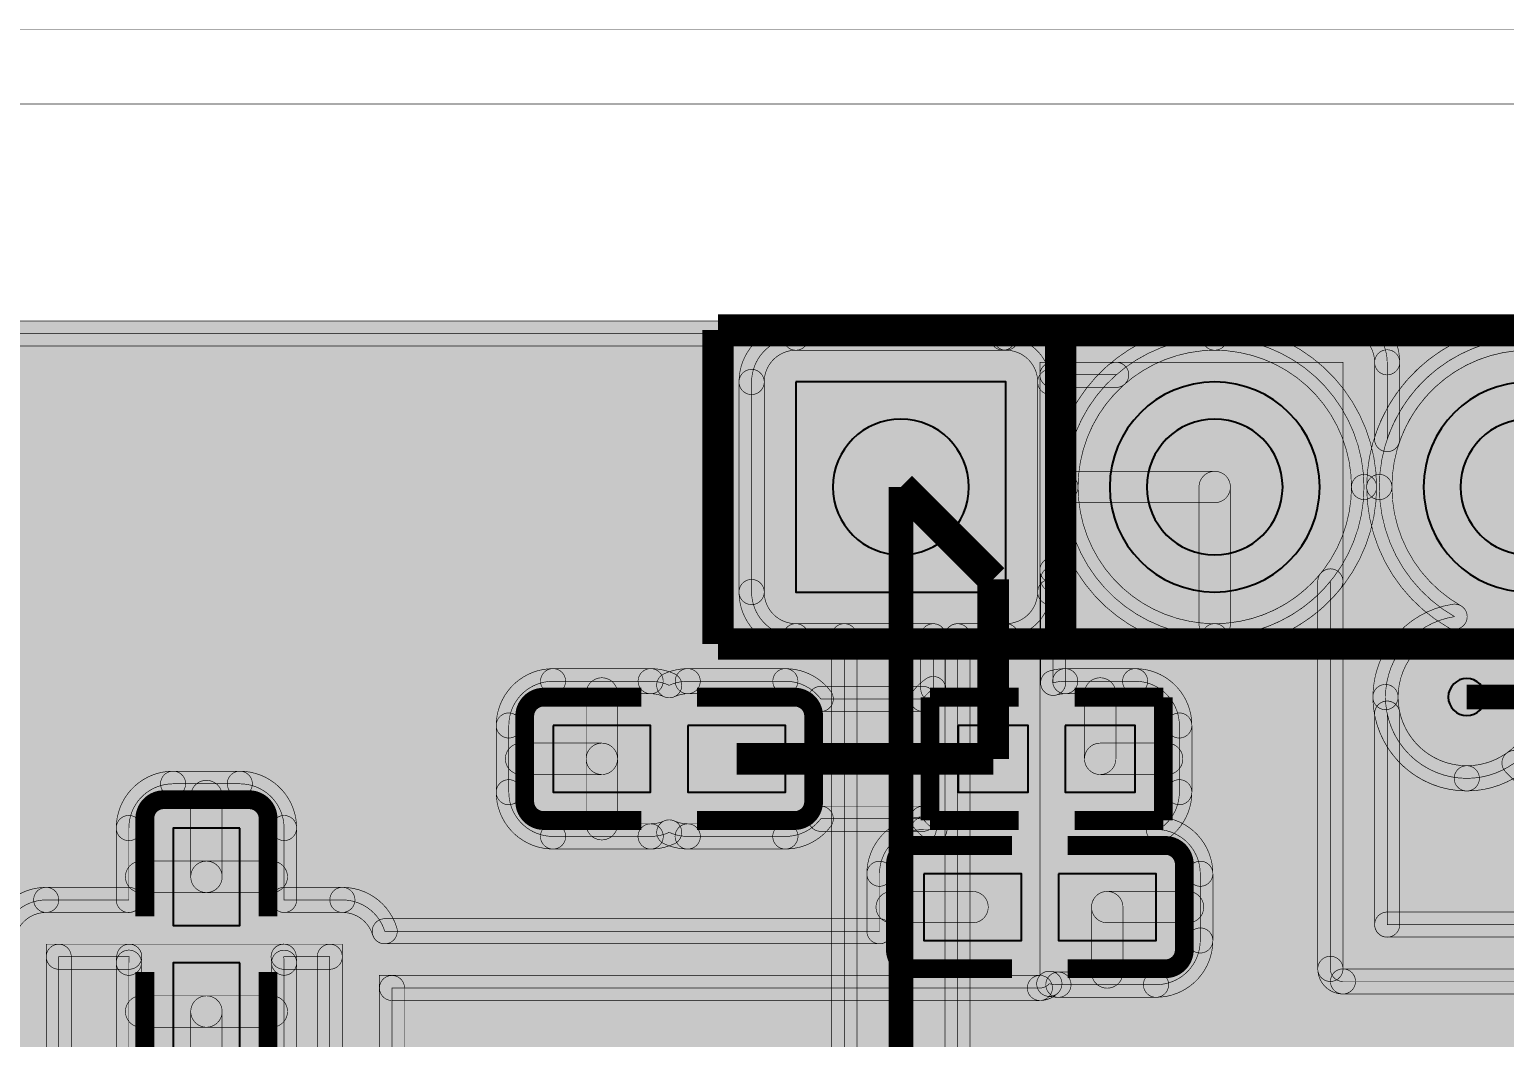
# Model space of a CAD drawing. Header units: millimetres. Extents: x -1.3 to 38.5, y -5.8 to 28.1.
# Drawn here: x 16.97 to 28.91, y 19.94 to 28.1 of the extents above; entities that cross this region are included whole.
import ezdxf

# ---------------------------------------------------------------- set-up
doc = ezdxf.new("R2010")
doc.units = ezdxf.units.MM
for name, color, linetype, true_color in [('Bottom Layer', 7, 'Continuous', 0x008400), ('Hole Layer', 7, 'Continuous', 0xc2c2c2), ('Top Layer', 7, 'Continuous', 0xff0000), ('Top Silkscreen Layer', 7, 'Continuous', 0x008484)]:
    doc.layers.add(name, color=color, linetype=linetype, true_color=true_color)

msp = doc.modelspace()

# ---------------------------------------------------------------- hatches: boundary and pattern name
at = {"layer": 'Bottom Layer'}
for points in [[(0.358, 25.54), (0.358, 25.744), (35.642, 25.744), (35.642, 25.54)], [(22.71, 25.25), (23.17, 25.71), (23.17, 25.507), (22.914, 25.25)], [(23.17, 25.507), (23.17, 25.71), (24.87, 25.71), (24.87, 25.507)], [(24.87, 25.71), (25.33, 25.25), (25.127, 25.25), (24.87, 25.507)], [(25.25, 24.4), (26.56, 25.71), (26.56, 25.507), (25.454, 24.4)], [(26.56, 25.71), (27.87, 24.4), (27.667, 24.4), (26.56, 25.507)], [(27.79, 24.4), (29.1, 25.71), (29.1, 25.507), (27.994, 24.4)], [(35.642, 25.642), (35.642, 0.358), (0.358, 0.358), (0.358, 25.642)], [(26.342, 14.9), (27, 14.242), (27.658, 14.9), (27, 15.558), (26.99, 15.558), (24.478, 18.07), (24.478, 23.192), (24.87, 23.192), (25.228, 23.55), (25.228, 25.25), (24.87, 25.608), (23.17, 25.608), (22.812, 25.25), (22.812, 23.55), (23.17, 23.192), (23.562, 23.192), (23.562, 17.88), (23.562, 17.88), (23.696, 17.556), (23.696, 17.556), (26.342, 14.91)], [(25.352, 24.4), (26.56, 23.192), (27.768, 24.4), (26.56, 25.608)], [(33.4, 14.142), (34.058, 14.8), (34.058, 14.81), (34.924, 15.676), (34.924, 15.676), (35.058, 16), (35.058, 16), (35.058, 18), (35.058, 18), (34.924, 18.324), (34.924, 18.324), (29.819, 23.429), (30.308, 24.4), (29.1, 25.608), (27.892, 24.4), (28.501, 23.351), (27.942, 22.7), (28.6, 22.042), (28.986, 22.167), (30.842, 20.31), (30.842, 18.173), (30.642, 17.7), (31.3, 17.042), (31.958, 17.7), (31.758, 18.173), (31.758, 20.194), (34.142, 17.81), (34.142, 16.19), (33.41, 15.458), (33.4, 15.458), (32.742, 14.8)], [(22.71, 25.25), (22.914, 25.25), (22.914, 23.55), (22.71, 23.55)], [(25.33, 23.55), (25.127, 23.55), (25.127, 25.25), (25.33, 25.25)], [(26.56, 23.09), (25.25, 24.4), (25.454, 24.4), (26.56, 23.294)], [(27.87, 24.4), (26.56, 23.09), (26.56, 23.294), (27.667, 24.4)], [(28.451, 23.262), (27.79, 24.4), (27.994, 24.4), (28.552, 23.439)], [(23.17, 23.09), (22.71, 23.55), (22.914, 23.55), (23.17, 23.294)], [(25.33, 23.55), (24.87, 23.09), (24.87, 23.294), (25.127, 23.55)], [(27.84, 22.7), (28.486, 23.451), (28.517, 23.25), (28.044, 22.7)], [(23.17, 23.09), (23.17, 23.294), (23.562, 23.294), (23.562, 23.09)], [(24.478, 23.09), (24.478, 23.294), (24.87, 23.294), (24.87, 23.09)], [(23.664, 17.88), (23.46, 17.88), (23.46, 23.192), (23.664, 23.192)], [(24.58, 18.07), (24.377, 18.07), (24.377, 23.192), (24.58, 23.192)], [(28.6, 21.94), (27.84, 22.7), (28.044, 22.7), (28.6, 22.144)], [(29.045, 22.084), (28.6, 21.94), (28.6, 22.144), (28.926, 22.249)]]:
    msp.add_hatch(color=256, dxfattribs=at).paths.add_polyline_path(points)
at = {"layer": 'Top Layer'}
for points in [[(0.358, 25.54), (0.358, 25.744), (24.873, 25.744), (24.873, 25.54)], [(22.71, 25.25), (23.17, 25.71), (23.17, 25.507), (22.914, 25.25)], [(23.17, 25.507), (23.17, 25.71), (24.847, 25.71), (24.847, 25.507)], [(24.763, 25.665), (24.796, 25.708), (24.95, 25.576), (24.932, 25.552)], [(27.947, 25.708), (28.057, 25.409), (27.854, 25.409), (27.793, 25.576)], [(27.859, 24.82), (29.1, 25.71), (29.1, 25.507), (28.052, 24.755)], [(27.87, 25.54), (27.87, 25.744), (35.642, 25.744), (35.642, 25.54)], [(35.642, 25.642), (35.642, 0.358), (0.358, 0.358), (0.358, 25.642), (24.873, 25.642), (24.847, 25.608), (23.17, 25.608), (22.812, 25.25), (22.812, 23.55), (23.17, 23.192), (24.282, 23.192), (24.282, 22.766), (24.198, 22.685), (23.372, 22.685), (23.085, 22.828), (22.295, 22.828), (22.145, 22.795), (21.995, 22.828), (21.205, 22.828), (20.847, 22.47), (20.847, 21.93), (21.205, 21.572), (21.995, 21.572), (22.145, 21.605), (22.295, 21.572), (23.085, 21.572), (23.372, 21.715), (24.198, 21.715), (24.292, 21.628), (24.205, 21.628), (23.847, 21.27), (23.847, 20.805), (19.843, 20.805), (19.5, 21.058), (19.5, 21.058), (19.028, 21.058), (19.028, 21.64), (18.67, 21.998), (18.13, 21.998), (17.772, 21.64), (17.772, 21.058), (17.103, 21.058), (17.103, 21.058), (16.745, 20.7), (16.745, 20.7), (16.745, 19.755), (16.033, 19.755), (16.041, 19.83), (16.041, 20.37), (15.683, 20.728), (15.117, 20.728), (14.967, 20.695), (14.817, 20.728), (14.252, 20.728), (13.893, 20.37), (13.893, 19.83), (14.049, 19.535), (14.049, 19.528), (14.015, 19.528), (13.729, 19.385), (8.618, 19.385), (8.618, 19.385), (8.275, 19.243), (8.275, 19.243), (8.007, 18.975), (8.007, 18.975), (7.865, 18.632), (7.865, 18.632), (7.865, 18.49), (7.717, 18.2), (7.717, 17.2), (8.075, 16.842), (8.625, 16.842), (8.825, 16.903), (9.025, 16.842), (9.575, 16.842), (9.642, 16.848), (9.542, 16.6), (9.542, 16.6), (9.542, 16.258), (8.8, 16.258), (8.8, 16.258), (8.442, 15.9), (8.442, 15.9), (8.442, 15.758), (8.075, 15.758), (8.075, 15.758), (7.717, 15.4), (7.717, 14.4), (7.865, 14.11), (7.865, 14.032), (7.826, 13.87), (7.826, 13.33), (8.184, 12.972), (8.442, 12.972), (8.442, 12.927), (8.375, 12.933), (6.965, 12.933), (6.965, 12.933), (6.607, 12.575), (6.607, 12.575), (6.607, 11.225), (6.607, 11.225), (6.965, 10.867), (8.375, 10.867), (8.375, 10.867), (8.442, 10.873), (8.442, 9.758), (7.5, 9.758), (7.5, 9.758), (7.142, 9.4), (7.142, 9.4), (7.142, 1.436), (7.142, 1.436), (7.5, 1.078), (7.5, 1.078), (19.1, 1.078), (19.1, 1.078), (19.458, 1.436), (19.458, 1.436), (19.458, 3.642), (25.142, 3.642), (25.142, 3.594), (24.935, 3.628), (24.3, 3.083), (23.665, 3.628), (23.03, 3.083), (22.395, 3.628), (21.753, 2.986), (21.753, 1.604), (22.395, 0.962), (23.03, 1.507), (23.665, 0.962), (24.3, 1.507), (24.935, 0.962), (25.142, 0.996), (25.142, 0.9), (25.142, 0.9), (25.5, 0.542), (25.5, 0.542), (27.4, 0.542), (27.4, 0.542), (27.758, 0.9), (27.758, 0.9), (27.758, 5.708), (27.758, 5.708), (27.4, 6.066), (27.4, 6.066), (21.308, 6.066), (21.308, 6.8), (20.95, 7.158), (20.05, 7.158), (19.692, 6.8), (19.692, 6.066), (17.693, 6.066), (17.693, 6.066), (17.335, 5.708), (17.335, 5.708), (17.335, 5.658), (16.105, 5.658), (16.787, 6.77), (15.54, 8.017), (14.293, 6.77), (14.975, 5.658), (14.2, 5.658), (14.2, 5.658), (13.842, 5.3), (13.842, 5.3), (13.842, 5.15), (13, 5.477), (11.753, 4.23), (12.557, 3.064), (10.903, 3.064), (11.707, 4.23), (11.025, 5.342), (11.8, 5.342), (11.8, 5.342), (12.158, 5.7), (12.158, 5.7), (12.158, 5.85), (13, 5.523), (14.247, 6.77), (13, 8.017), (12.158, 7.69), (12.158, 9.4), (12.158, 9.4), (11.8, 9.758), (11.258, 9.758), (11.258, 12.206), (11.6, 11.954), (11.6, 11.954), (13.187, 11.954), (13.142, 11.78), (13.142, 11.42), (13.5, 11.062), (14.144, 11.062), (14.5, 10.742), (14.5, 10.742), (16.8, 10.742), (16.8, 10.742), (17.158, 11.1), (17.158, 11.1), (17.158, 15.042), (19.442, 15.042), (19.442, 13.658), (18.3, 13.658), (18.3, 13.658), (17.942, 13.3), (17.942, 13.3), (17.942, 9.8), (17.942, 9.8), (18.3, 9.442), (23, 9.442), (23, 9.442), (23.207, 9.508), (23.207, 8.846), (23.03, 8.493), (22.395, 9.038), (21.753, 8.396), (21.753, 7.014), (22.395, 6.372), (23.03, 6.917), (23.665, 6.372), (24.3, 6.917), (24.935, 6.372), (25.57, 6.917), (26.205, 6.372), (26.847, 7.014), (26.847, 7.22), (27.605, 7.22), (27.605, 7.22), (27.754, 7.243), (27.8, 7.242), (28.458, 7.9), (27.8, 8.558), (27.209, 8.19), (26.847, 8.19), (26.847, 8.396), (26.751, 8.735), (26.751, 8.934), (26.907, 9.23), (26.907, 9.77), (26.688, 10.1), (26.907, 10.43), (26.907, 10.97), (26.549, 11.328), (25.983, 11.328), (25.833, 11.295), (25.683, 11.328), (25.117, 11.328), (24.759, 10.97), (24.759, 10.43), (24.915, 10.134), (24.915, 10.066), (24.759, 9.77), (24.759, 9.545), (24.592, 9.378), (24.592, 9.378), (24.45, 9.035), (24.45, 9.035), (24.45, 8.817), (24.3, 8.493), (24.123, 8.846), (24.123, 11.175), (24.29, 11.342), (28.4, 11.342), (28.4, 11.342), (28.724, 11.476), (28.724, 11.476), (29.024, 11.776), (29.024, 11.776), (29.074, 11.836), (29.1, 11.835), (29.3, 11.881), (29.5, 11.835), (29.7, 11.881), (29.9, 11.835), (30.1, 11.881), (30.3, 11.835), (30.5, 11.881), (30.7, 11.835), (30.9, 11.881), (31.1, 11.835), (31.3, 11.881), (31.5, 11.835), (31.958, 12.293), (31.958, 12.742), (32.407, 12.742), (32.865, 13.2), (32.819, 13.401), (32.865, 13.601), (32.819, 13.8), (32.865, 14), (32.819, 14.2), (32.865, 14.4), (32.865, 14.417), (33.4, 14.142), (34.058, 14.8), (33.4, 15.458), (33.39, 15.458), (33.324, 15.524), (33.324, 15.524), (33.291, 15.554), (33.291, 15.554), (33.558, 15.9), (33.558, 15.9), (33.558, 16.872), (34.24, 16.872), (34.598, 17.23), (34.598, 17.77), (34.598, 17.77), (34.24, 18.128), (33.558, 18.128), (33.558, 20.5), (33.558, 20.5), (33.2, 20.858), (33.2, 20.858), (27.956, 20.858), (27.956, 22.566), (28.6, 22.042), (29.073, 22.242), (29.94, 22.242), (29.94, 22.242), (30.264, 22.376), (30.264, 22.376), (31.174, 23.286), (31.64, 23.192), (32.848, 24.4), (31.64, 25.608), (30.432, 24.4), (30.526, 23.934), (29.75, 23.158), (29.073, 23.158), (29.035, 23.194), (29.1, 23.192), (30.308, 24.4), (29.1, 25.608), (27.956, 24.787), (27.956, 25.409), (27.956, 25.409), (27.87, 25.642)], [(22.898, 13.198), (22.898, 9.902), (18.402, 9.902), (18.402, 13.198), (19.8, 13.198), (19.8, 13.198), (19.902, 13.3), (19.902, 13.3), (19.902, 16.062), (20.15, 15.962), (21.25, 15.962), (21.608, 16.32), (21.608, 18.82), (21.25, 19.178), (20.15, 19.178), (19.902, 19.078), (19.902, 20.345), (25.145, 20.345), (25.221, 20.38), (25.221, 20.38), (25.295, 20.372), (26.085, 20.372), (26.443, 20.73), (26.443, 21.27), (26.107, 21.628), (26.274, 21.93), (26.274, 22.47), (25.916, 22.828), (25.35, 22.828), (25.252, 22.815), (25.252, 23.653), (25.252, 23.653), (25.247, 23.727), (25.247, 25.308), (25.763, 25.308), (25.352, 24.4), (26.56, 23.192), (27.496, 23.636), (27.496, 20.5), (27.598, 20.398), (27.598, 20.398), (33.098, 20.398), (33.098, 18.128), (32.36, 18.128), (32.002, 17.77), (32.002, 17.23), (32.002, 17.23), (32.36, 16.872), (33.098, 16.872), (33.098, 16.002), (32.865, 16.002), (32.407, 16.458), (31.958, 16.458), (31.958, 16.657), (31.958, 16.907), (31.958, 17.5), (31.958, 17.5), (31.949, 17.591), (31.958, 17.7), (31.902, 17.967), (31.902, 19.6), (31.8, 19.702), (31.8, 19.702), (25.1, 19.702), (24.998, 19.6), (24.998, 19.6), (24.998, 16.9), (25.1, 16.798), (25.1, 16.798), (26.845, 16.798), (26.947, 16.9), (26.947, 16.9), (26.947, 16.975), (26.995, 16.972), (27.785, 16.972), (28.143, 17.316), (28.2, 17.298), (28.2, 17.298), (28.461, 17.298), (28.242, 16.907), (28.242, 16.458), (27.793, 16.458), (27.546, 16.386), (27.4, 16.386), (27.1, 16.458), (26.801, 16.386), (25.1, 16.386), (24.998, 16.285), (24.998, 16.285), (24.998, 13.8), (25.1, 13.698), (25.1, 13.698), (25.172, 13.698), (25.172, 13.102), (24.502, 13.102), (24.502, 19.6), (24.4, 19.702), (24.4, 19.702), (21.9, 19.702), (21.798, 19.6), (21.798, 19.6), (21.798, 13.3), (21.9, 13.198), (21.9, 13.198)], [(25.348, 23.727), (25.145, 23.727), (25.145, 25.308), (25.348, 25.308)], [(25.247, 25.206), (25.247, 25.409), (25.763, 25.409), (25.763, 25.206)], [(25.25, 24.4), (25.695, 25.384), (25.83, 25.231), (25.454, 24.4)], [(28.057, 24.787), (27.854, 24.787), (27.854, 25.409), (28.057, 25.409)], [(28.057, 25.409), (27.854, 25.409), (27.854, 25.409), (28.057, 25.409)], [(22.71, 25.25), (22.914, 25.25), (22.914, 23.55), (22.71, 23.55)], [(25.451, 24.273), (25.451, 24.527), (26.56, 24.527), (26.56, 24.273)], [(26.56, 23.09), (25.25, 24.4), (25.454, 24.4), (26.56, 23.294)], [(26.433, 24.4), (26.687, 24.4), (26.687, 23.291), (26.433, 23.291)], [(25.347, 23.742), (25.354, 23.653), (25.151, 23.653), (25.146, 23.711)], [(25.354, 22.815), (25.151, 22.815), (25.151, 23.653), (25.354, 23.653)], [(25.354, 23.653), (25.151, 23.653), (25.151, 23.653), (25.354, 23.653)], [(27.575, 23.572), (26.56, 23.09), (26.56, 23.294), (27.417, 23.7)], [(27.394, 23.636), (27.598, 23.636), (27.598, 20.5), (27.394, 20.5)], [(23.17, 23.09), (22.71, 23.55), (22.914, 23.55), (23.17, 23.294)], [(23.17, 23.09), (23.17, 23.294), (24.282, 23.294), (24.282, 23.09)], [(24.181, 23.192), (24.384, 23.192), (24.384, 22.766), (24.181, 22.766)], [(20.745, 22.47), (21.205, 22.93), (21.205, 22.727), (20.948, 22.47)], [(21.205, 22.727), (21.205, 22.93), (21.995, 22.93), (21.995, 22.727)], [(21.995, 22.93), (22.188, 22.888), (22.103, 22.703), (21.995, 22.727)], [(22.103, 22.888), (22.295, 22.93), (22.295, 22.727), (22.188, 22.703)], [(22.295, 22.727), (22.295, 22.93), (23.085, 22.93), (23.085, 22.727)], [(23.085, 22.93), (23.453, 22.746), (23.29, 22.624), (23.085, 22.727)], [(25.225, 22.912), (25.35, 22.93), (25.35, 22.727), (25.28, 22.717)], [(25.35, 22.727), (25.35, 22.93), (25.916, 22.93), (25.916, 22.727)], [(25.916, 22.93), (26.375, 22.47), (26.172, 22.47), (25.916, 22.727)], [(24.117, 22.746), (24.225, 22.849), (24.339, 22.682), (24.279, 22.624)], [(21.727, 22.2), (21.473, 22.2), (21.473, 22.729), (21.727, 22.729)], [(23.372, 22.584), (23.372, 22.787), (24.198, 22.787), (24.198, 22.584)], [(25.76, 22.2), (25.506, 22.2), (25.506, 22.729), (25.76, 22.729)], [(28.057, 20.858), (27.854, 20.858), (27.854, 22.566), (28.057, 22.566)], [(28.6, 21.94), (27.856, 22.546), (28.055, 22.587), (28.6, 22.144)], [(20.745, 22.47), (20.948, 22.47), (20.948, 21.93), (20.745, 21.93)], [(26.375, 21.93), (26.172, 21.93), (26.172, 22.47), (26.375, 22.47)], [(20.946, 22.073), (20.946, 22.327), (21.6, 22.327), (21.6, 22.073)], [(25.633, 22.073), (25.633, 22.327), (26.175, 22.327), (26.175, 22.073)], [(29.146, 22.171), (28.6, 21.94), (28.6, 22.144), (29, 22.313)], [(17.67, 21.64), (18.13, 22.1), (18.13, 21.897), (17.874, 21.64)], [(18.13, 21.897), (18.13, 22.1), (18.67, 22.1), (18.67, 21.897)], [(18.67, 22.1), (19.13, 21.64), (18.927, 21.64), (18.67, 21.897)], [(21.473, 22.2), (21.727, 22.2), (21.727, 21.671), (21.473, 21.671)], [(18.527, 21.245), (18.273, 21.245), (18.273, 21.899), (18.527, 21.899)], [(21.205, 21.47), (20.745, 21.93), (20.948, 21.93), (21.205, 21.674)], [(26.375, 21.93), (26.162, 21.542), (26.053, 21.713), (26.172, 21.93)], [(23.453, 21.654), (23.085, 21.47), (23.085, 21.674), (23.29, 21.776)], [(23.372, 21.613), (23.372, 21.817), (24.198, 21.817), (24.198, 21.613)], [(23.745, 21.27), (24.205, 21.73), (24.205, 21.527), (23.948, 21.27)], [(24.237, 21.543), (24.117, 21.654), (24.279, 21.776), (24.346, 21.714)], [(24.205, 21.527), (24.205, 21.73), (24.292, 21.73), (24.292, 21.527)], [(26.114, 21.729), (26.545, 21.27), (26.342, 21.27), (26.101, 21.526)], [(17.67, 21.64), (17.874, 21.64), (17.874, 21.058), (17.67, 21.058)], [(19.13, 21.058), (18.927, 21.058), (18.927, 21.64), (19.13, 21.64)], [(21.205, 21.47), (21.205, 21.674), (21.995, 21.674), (21.995, 21.47)], [(22.188, 21.513), (21.995, 21.47), (21.995, 21.674), (22.103, 21.697)], [(22.295, 21.47), (22.103, 21.513), (22.188, 21.697), (22.295, 21.674)], [(22.295, 21.47), (22.295, 21.674), (23.085, 21.674), (23.085, 21.47)], [(17.871, 21.118), (17.871, 21.372), (18.4, 21.372), (18.4, 21.118)], [(18.4, 21.118), (18.4, 21.372), (18.929, 21.372), (18.929, 21.118)], [(23.745, 21.27), (23.948, 21.27), (23.948, 20.805), (23.745, 20.805)], [(26.545, 20.73), (26.342, 20.73), (26.342, 21.27), (26.545, 21.27)], [(16.643, 20.7), (17.103, 21.16), (17.103, 20.957), (16.846, 20.7)], [(17.103, 20.957), (17.103, 21.16), (17.772, 21.16), (17.772, 20.957)], [(17.103, 20.957), (17.103, 21.16), (17.103, 21.16), (17.103, 20.957)], [(19.028, 20.957), (19.028, 21.16), (19.5, 21.16), (19.5, 20.957)], [(19.5, 21.16), (19.94, 20.835), (19.745, 20.775), (19.5, 20.957)], [(19.5, 20.957), (19.5, 21.16), (19.5, 21.16), (19.5, 20.957)], [(23.946, 20.873), (23.946, 21.127), (24.6, 21.127), (24.6, 20.873)], [(25.69, 20.873), (25.69, 21.127), (26.344, 21.127), (26.344, 20.873)], [(19.843, 20.703), (19.843, 20.906), (23.847, 20.906), (23.847, 20.703)], [(25.563, 21), (25.817, 21), (25.817, 20.471), (25.563, 20.471)], [(27.956, 20.757), (27.956, 20.96), (33.2, 20.96), (33.2, 20.757)], [(17.205, 20.497), (17.205, 20.7), (17.775, 20.7), (17.775, 20.497)], [(19.025, 20.497), (19.025, 20.7), (19.398, 20.7), (19.398, 20.497)], [(26.545, 20.73), (26.085, 20.27), (26.085, 20.474), (26.342, 20.73)], [(15.984, 11.202), (16.058, 11.42), (16.058, 11.78), (15.7, 12.138), (14.77, 12.138), (14.77, 12.138), (14.602, 12.096), (14.602, 12.428), (14.778, 12.382), (16.279, 12.382), (16.637, 12.74), (16.637, 16.06), (16.279, 16.418), (14.778, 16.418), (14.778, 16.418), (14.602, 16.372), (14.602, 16.698), (14.955, 16.698), (15.057, 16.8), (15.057, 16.8), (15.057, 17.084), (15.15, 17.072), (15.716, 17.072), (16.074, 17.43), (16.074, 17.97), (15.908, 18.272), (16.253, 18.63), (16.253, 19.17), (16.231, 19.295), (17.103, 19.295), (17.205, 19.397), (17.205, 19.397), (17.205, 20.598), (17.775, 20.598), (17.772, 20.55), (17.772, 19.76), (18.13, 19.402), (18.67, 19.402), (19.028, 19.76), (19.028, 20.55), (19.025, 20.598), (19.398, 20.598), (19.398, 15.502), (16.8, 15.502), (16.8, 15.502), (16.698, 15.4), (16.698, 15.4), (16.698, 11.202)], [(17.306, 19.397), (17.103, 19.397), (17.103, 20.598), (17.306, 20.598)], [(17.67, 20.55), (17.675, 20.612), (17.876, 20.585), (17.874, 20.55)], [(17.67, 20.55), (17.874, 20.55), (17.874, 19.76), (17.67, 19.76)], [(19.126, 20.612), (19.13, 20.55), (18.927, 20.55), (18.924, 20.585)], [(19.13, 19.76), (18.927, 19.76), (18.927, 20.55), (19.13, 20.55)], [(19.297, 20.598), (19.5, 20.598), (19.5, 15.502), (19.297, 15.502)], [(19.902, 20.244), (19.902, 20.447), (25.145, 20.447), (25.145, 20.244)], [(25.298, 20.312), (25.145, 20.244), (25.145, 20.447)], [(25.154, 20.303), (25.289, 20.456), (25.289, 20.456), (25.154, 20.303)], [(25.295, 20.27), (25.2, 20.28), (25.242, 20.479), (25.295, 20.474)], [(25.295, 20.27), (25.295, 20.474), (26.085, 20.474), (26.085, 20.27)], [(27.598, 20.297), (27.394, 20.5), (27.598, 20.5)], [(27.598, 20.297), (27.598, 20.5), (27.598, 20.5), (27.598, 20.297)], [(27.598, 20.297), (27.598, 20.5), (33.098, 20.5), (33.098, 20.297)], [(20.003, 19.078), (19.8, 19.078), (19.8, 20.345), (20.003, 20.345)], [(17.871, 20.028), (17.871, 20.282), (18.4, 20.282), (18.4, 20.028)], [(18.4, 20.028), (18.4, 20.282), (18.929, 20.282), (18.929, 20.028)], [(18.273, 20.155), (18.527, 20.155), (18.527, 19.501), (18.273, 19.501)]]:
    msp.add_hatch(color=256, dxfattribs=at).paths.add_polyline_path(points)

# ---------------------------------------------------------------- linework, layer by layer
at = {"layer": 'Bottom Layer', "const_width": 0.00508}
for points in [[(-0.7, 28.1), (-0.7, -0.7), (38.5, -0.7), (38.5, 28.1)], [(35.642, 25.642), (35.642, 0.358), (0.358, 0.358), (0.358, 25.642)]]:
    msp.add_lwpolyline(points, close=True, dxfattribs=at)
for points in [[(0.358, 25.54, -1), (0.358, 25.744), (35.642, 25.744, -1), (35.642, 25.54)], [(22.71, 25.25, -0.414214), (23.17, 25.71, -1), (23.17, 25.507, 0.414214), (22.914, 25.25, -1)], [(23.17, 25.507, -1), (23.17, 25.71), (24.87, 25.71, -1), (24.87, 25.507)], [(24.87, 25.71, -0.414214), (25.33, 25.25, -1), (25.127, 25.25, 0.414214), (24.87, 25.507, -1)], [(25.25, 24.4, -0.414214), (26.56, 25.71, -1), (26.56, 25.507, 0.414214), (25.454, 24.4, -1)], [(26.56, 25.71, -0.414214), (27.87, 24.4, -1), (27.667, 24.4, 0.414214), (26.56, 25.507, -1)], [(27.79, 24.4, -0.414214), (29.1, 25.71, -1), (29.1, 25.507, 0.414214), (27.994, 24.4, -1)], [(26.342, 14.9, 0.414214), (27, 14.242, 0.414214), (27.658, 14.9, 0.414214), (27, 15.558, 0.003857), (26.99, 15.558), (24.478, 18.07), (24.478, 23.192), (24.87, 23.192, 0.414214), (25.228, 23.55), (25.228, 25.25, 0.414214), (24.87, 25.608), (23.17, 25.608, 0.414214), (22.812, 25.25), (22.812, 23.55, 0.414214), (23.17, 23.192), (23.562, 23.192), (23.562, 17.88), (23.562, 17.88, 0.198912), (23.696, 17.556), (23.696, 17.556), (26.342, 14.91, 0.003857)], [(25.352, 24.4, 0.414214), (26.56, 23.192, 0.414214), (27.768, 24.4, 0.414214), (26.56, 25.608, 0.414214)], [(22.71, 25.25, -1), (22.914, 25.25), (22.914, 23.55, -1), (22.71, 23.55)], [(25.33, 23.55, -1), (25.127, 23.55), (25.127, 25.25, -1), (25.33, 25.25)], [(26.56, 23.09, -0.414214), (25.25, 24.4, -1), (25.454, 24.4, 0.414214), (26.56, 23.294, -1)], [(27.87, 24.4, -0.414214), (26.56, 23.09, -1), (26.56, 23.294, 0.414214), (27.667, 24.4, -1)], [(28.451, 23.262, -0.269301), (27.79, 24.4, -1), (27.994, 24.4, 0.269301), (28.552, 23.439, -1)], [(23.17, 23.09, -0.414214), (22.71, 23.55, -1), (22.914, 23.55, 0.414214), (23.17, 23.294, -1)], [(25.33, 23.55, -0.414214), (24.87, 23.09, -1), (24.87, 23.294, 0.414214), (25.127, 23.55, -1)], [(27.84, 22.7, -0.370745), (28.486, 23.451, -1), (28.517, 23.25, 0.370745), (28.044, 22.7, -1)], [(23.17, 23.09, -1), (23.17, 23.294), (23.562, 23.294, -1), (23.562, 23.09)], [(23.664, 17.88, -1), (23.46, 17.88), (23.46, 23.192, -1), (23.664, 23.192)], [(24.58, 18.07, -1), (24.377, 18.07), (24.377, 23.192, -1), (24.58, 23.192)], [(24.478, 23.09, -1), (24.478, 23.294), (24.87, 23.294, -1), (24.87, 23.09)], [(28.6, 21.94, -0.414214), (27.84, 22.7, -1), (28.044, 22.7, 0.414214), (28.6, 22.144, -1)], [(29.045, 22.084, -0.15774), (28.6, 21.94, -1), (28.6, 22.144, 0.15774), (28.926, 22.249, -1)], [(28.914, 22.095, -1), (29.057, 22.238), (30.914, 20.382, -1), (30.77, 20.238)]]:
    msp.add_lwpolyline(points, format="xyb", close=True, dxfattribs=at)
msp.add_lwpolyline([(29.1, 25.608, 0.414214), (27.892, 24.4, 0.269301), (28.501, 23.351, 0.370745), (27.942, 22.7, 0.414214), (28.6, 22.042, 0.15774), (28.986, 22.167)], format="xyb", dxfattribs=at)
at = {"layer": 'Bottom Layer'}
msp.add_lwpolyline([(23.17, 25.25), (23.17, 23.55), (24.87, 23.55), (24.87, 25.25)], close=True, dxfattribs=at)
for points in [[(25.71, 24.4, 1), (27.41, 24.4, 1)], [(28.25, 24.4, 1), (29.95, 24.4, 1)]]:
    msp.add_lwpolyline(points, format="xyb", close=True, dxfattribs=at)
at = {"layer": 'Bottom Layer', "const_width": 0.2}
for points in [[(24.02, 17.88), (24.02, 24.4)], [(29.1, 22.7), (28.6, 22.7)]]:
    msp.add_lwpolyline(points, dxfattribs=at)
at = {"layer": 'Hole Layer'}
for points in [[(23.47, 24.4, 1), (24.57, 24.4, 1)], [(26.01, 24.4, 1), (27.11, 24.4, 1)], [(28.55, 24.4, 1), (29.65, 24.4, 1)]]:
    msp.add_lwpolyline(points, format="xyb", close=True, dxfattribs=at)
msp.add_lwpolyline([(28.45, 22.7, 1), (28.75, 22.7), (28.75, 22.7, 1), (28.45, 22.7)], format="xyb", dxfattribs=at)
at = {"layer": 'Top Layer', "const_width": 0.00508}
for points in [[(-1.3, 27.5), (-1.3, -1.3), (37.9, -1.3), (37.9, 27.5)], [(17.103, 20.7), (19.5, 20.7), (19.5, 15.4), (16.8, 15.4), (16.8, 11.1), (14.5, 11.1), (14.5, 16.8), (14.955, 16.8), (14.955, 19.397), (17.103, 19.397)]]:
    msp.add_lwpolyline(points, close=True, dxfattribs=at)
for points in [[(0.358, 25.54, -1), (0.358, 25.744), (24.873, 25.744, -1), (24.873, 25.54)], [(22.71, 25.25, -0.414214), (23.17, 25.71, -1), (23.17, 25.507, 0.414214), (22.914, 25.25, -1)], [(23.17, 25.507, -1), (23.17, 25.71), (24.847, 25.71, -1), (24.847, 25.507)], [(24.763, 25.665, -0.029544), (24.796, 25.708, -1), (24.95, 25.576, 0.029544), (24.932, 25.552, -1)], [(27.947, 25.708, -0.178712), (28.057, 25.409, -1), (27.854, 25.409, 0.178712), (27.793, 25.576, -1)], [(27.87, 25.54, -1), (27.87, 25.744), (35.642, 25.744, -1), (35.642, 25.54)], [(27.859, 24.82, -0.32157), (29.1, 25.71, -1), (29.1, 25.507, 0.32157), (28.052, 24.755, -1)], [(28.057, 24.787, -1), (27.854, 24.787), (27.854, 25.409, -1), (28.057, 25.409)], [(28.057, 25.409, -1), (27.854, 25.409), (27.854, 25.409, -1), (28.057, 25.409)], [(22.71, 25.25, -1), (22.914, 25.25), (22.914, 23.55, -1), (22.71, 23.55)], [(25.348, 23.727, -1), (25.145, 23.727), (25.145, 25.308, -1), (25.348, 25.308)], [(25.247, 25.206, -1), (25.247, 25.409), (25.763, 25.409, -1), (25.763, 25.206)], [(25.25, 24.4, -0.21571), (25.695, 25.384, -1), (25.83, 25.231, 0.21571), (25.454, 24.4, -1)], [(26.56, 23.09, -0.414214), (25.25, 24.4, -1), (25.454, 24.4, 0.414214), (26.56, 23.294, -1)], [(25.451, 24.273, -1), (25.451, 24.527), (26.56, 24.527, -1), (26.56, 24.273)], [(26.433, 24.4, -1), (26.687, 24.4), (26.687, 23.291, -1), (26.433, 23.291)], [(25.347, 23.742, -0.038176), (25.354, 23.653, -1), (25.151, 23.653, 0.038176), (25.146, 23.711, -1)], [(25.354, 22.815, -1), (25.151, 22.815), (25.151, 23.653, -1), (25.354, 23.653)], [(25.354, 23.653, -1), (25.151, 23.653), (25.151, 23.653, -1), (25.354, 23.653)], [(23.17, 23.09, -0.414214), (22.71, 23.55, -1), (22.914, 23.55, 0.414214), (23.17, 23.294, -1)], [(27.575, 23.572, -0.225231), (26.56, 23.09, -1), (26.56, 23.294, 0.225231), (27.417, 23.7, -1)], [(27.394, 23.636, -1), (27.598, 23.636), (27.598, 20.5, -1), (27.394, 20.5)], [(23.17, 23.09, -1), (23.17, 23.294), (24.282, 23.294, -1), (24.282, 23.09)], [(24.181, 23.192, -1), (24.384, 23.192), (24.384, 22.766, -1), (24.181, 22.766)], [(20.745, 22.47, -0.414214), (21.205, 22.93, -1), (21.205, 22.727, 0.414214), (20.948, 22.47, -1)], [(21.205, 22.727, -1), (21.205, 22.93), (21.995, 22.93, -1), (21.995, 22.727)], [(21.995, 22.93, -0.108489), (22.188, 22.888, -1), (22.103, 22.703, 0.108489), (21.995, 22.727, -1)], [(22.103, 22.888, -0.108489), (22.295, 22.93, -1), (22.295, 22.727, 0.108489), (22.188, 22.703, -1)], [(22.295, 22.727, -1), (22.295, 22.93), (23.085, 22.93, -1), (23.085, 22.727)], [(23.085, 22.93, -0.235833), (23.453, 22.746, -1), (23.29, 22.624, 0.235833), (23.085, 22.727, -1)], [(25.225, 22.912, -0.06916), (25.35, 22.93, -1), (25.35, 22.727, 0.06916), (25.28, 22.717, -1)], [(25.35, 22.727, -1), (25.35, 22.93), (25.916, 22.93, -1), (25.916, 22.727)], [(25.916, 22.93, -0.414214), (26.375, 22.47, -1), (26.172, 22.47, 0.414214), (25.916, 22.727, -1)], [(21.727, 22.2, -1), (21.473, 22.2), (21.473, 22.729, -1), (21.727, 22.729)], [(24.117, 22.746, -0.081705), (24.225, 22.849, -1), (24.339, 22.682, 0.081705), (24.279, 22.624, -1)], [(25.76, 22.2, -1), (25.506, 22.2), (25.506, 22.729, -1), (25.76, 22.729)], [(23.372, 22.584, -1), (23.372, 22.787), (24.198, 22.787, -1), (24.198, 22.584)], [(20.745, 22.47, -1), (20.948, 22.47), (20.948, 21.93, -1), (20.745, 21.93)], [(26.375, 21.93, -1), (26.172, 21.93), (26.172, 22.47, -1), (26.375, 22.47)], [(28.057, 20.858, -1), (27.854, 20.858), (27.854, 22.566, -1), (28.057, 22.566)], [(28.6, 21.94, -0.35545), (27.856, 22.546, -1), (28.055, 22.587, 0.35545), (28.6, 22.144, -1)], [(20.946, 22.073, -1), (20.946, 22.327), (21.6, 22.327, -1), (21.6, 22.073)], [(21.473, 22.2, -1), (21.727, 22.2), (21.727, 21.671, -1), (21.473, 21.671)], [(25.633, 22.073, -1), (25.633, 22.327), (26.175, 22.327, -1), (26.175, 22.073)], [(29.146, 22.171, -0.202925), (28.6, 21.94, -1), (28.6, 22.144, 0.202925), (29, 22.313, -1)], [(17.67, 21.64, -0.414214), (18.13, 22.1, -1), (18.13, 21.897, 0.414214), (17.874, 21.64, -1)], [(18.13, 21.897, -1), (18.13, 22.1), (18.67, 22.1, -1), (18.67, 21.897)], [(18.67, 22.1, -0.414214), (19.13, 21.64, -1), (18.927, 21.64, 0.414214), (18.67, 21.897, -1)], [(18.527, 21.245, -1), (18.273, 21.245), (18.273, 21.899, -1), (18.527, 21.899)], [(21.205, 21.47, -0.414214), (20.745, 21.93, -1), (20.948, 21.93, 0.414214), (21.205, 21.674, -1)], [(26.375, 21.93, -0.256966), (26.162, 21.542, -1), (26.053, 21.713, 0.256966), (26.172, 21.93, -1)], [(17.67, 21.64, -1), (17.874, 21.64), (17.874, 21.058, -1), (17.67, 21.058)], [(19.13, 21.058, -1), (18.927, 21.058), (18.927, 21.64, -1), (19.13, 21.64)], [(23.453, 21.654, -0.235833), (23.085, 21.47, -1), (23.085, 21.674, 0.235833), (23.29, 21.776, -1)], [(23.372, 21.613, -1), (23.372, 21.817), (24.198, 21.817, -1), (24.198, 21.613)], [(23.745, 21.27, -0.414214), (24.205, 21.73, -1), (24.205, 21.527, 0.414214), (23.948, 21.27, -1)], [(24.237, 21.543, -0.08978), (24.117, 21.654, -1), (24.279, 21.776, 0.08978), (24.346, 21.714, -1)], [(24.205, 21.527, -1), (24.205, 21.73), (24.292, 21.73, -1), (24.292, 21.527)], [(26.114, 21.729, -0.396246), (26.545, 21.27, -1), (26.342, 21.27, 0.396246), (26.101, 21.526, -1)], [(21.205, 21.47, -1), (21.205, 21.674), (21.995, 21.674, -1), (21.995, 21.47)], [(22.188, 21.513, -0.108489), (21.995, 21.47, -1), (21.995, 21.674, 0.108489), (22.103, 21.697, -1)], [(22.295, 21.47, -0.108489), (22.103, 21.513, -1), (22.188, 21.697, 0.108489), (22.295, 21.674, -1)], [(22.295, 21.47, -1), (22.295, 21.674), (23.085, 21.674, -1), (23.085, 21.47)], [(17.871, 21.118, -1), (17.871, 21.372), (18.4, 21.372, -1), (18.4, 21.118)], [(18.4, 21.118, -1), (18.4, 21.372), (18.929, 21.372, -1), (18.929, 21.118)], [(23.745, 21.27, -1), (23.948, 21.27), (23.948, 20.805, -1), (23.745, 20.805)], [(26.545, 20.73, -1), (26.342, 20.73), (26.342, 21.27, -1), (26.545, 21.27)], [(16.643, 20.7, -0.414214), (17.103, 21.16, -1), (17.103, 20.957, 0.414214), (16.846, 20.7, -1)], [(17.103, 20.957, -1), (17.103, 21.16), (17.772, 21.16, -1), (17.772, 20.957)], [(17.103, 20.957, -1), (17.103, 21.16), (17.103, 21.16, -1), (17.103, 20.957)], [(19.028, 20.957, -1), (19.028, 21.16), (19.5, 21.16, -1), (19.5, 20.957)], [(19.5, 21.16, -0.329649), (19.94, 20.835, -1), (19.745, 20.775, 0.329649), (19.5, 20.957, -1)], [(19.5, 20.957, -1), (19.5, 21.16), (19.5, 21.16, -1), (19.5, 20.957)], [(23.946, 20.873, -1), (23.946, 21.127), (24.6, 21.127, -1), (24.6, 20.873)], [(25.69, 20.873, -1), (25.69, 21.127), (26.344, 21.127, -1), (26.344, 20.873)], [(25.563, 21, -1), (25.817, 21), (25.817, 20.471, -1), (25.563, 20.471)], [(19.843, 20.703, -1), (19.843, 20.906), (23.847, 20.906, -1), (23.847, 20.703)], [(27.956, 20.757, -1), (27.956, 20.96), (33.2, 20.96, -1), (33.2, 20.757)], [(26.545, 20.73, -0.414214), (26.085, 20.27, -1), (26.085, 20.474, 0.414214), (26.342, 20.73, -1)], [(17.306, 19.397, -1), (17.103, 19.397), (17.103, 20.598, -1), (17.306, 20.598)], [(17.205, 20.497, -1), (17.205, 20.7), (17.775, 20.7, -1), (17.775, 20.497)], [(17.67, 20.55, -0.033929), (17.675, 20.612, -1), (17.876, 20.585, 0.033929), (17.874, 20.55, -1)], [(17.67, 20.55, -1), (17.874, 20.55), (17.874, 19.76, -1), (17.67, 19.76)], [(19.126, 20.612, -0.033929), (19.13, 20.55, -1), (18.927, 20.55, 0.033929), (18.924, 20.585, -1)], [(19.025, 20.497, -1), (19.025, 20.7), (19.398, 20.7, -1), (19.398, 20.497)], [(19.13, 19.76, -1), (18.927, 19.76), (18.927, 20.55, -1), (19.13, 20.55)], [(19.297, 20.598, -1), (19.5, 20.598), (19.5, 15.502, -1), (19.297, 15.502)], [(27.598, 20.297, -0.414214), (27.394, 20.5, -1), (27.598, 20.5, -1)], [(20.003, 19.078, -1), (19.8, 19.078), (19.8, 20.345, -1), (20.003, 20.345)], [(19.902, 20.244, -1), (19.902, 20.447), (25.145, 20.447, -1), (25.145, 20.244)], [(25.298, 20.312, -0.215422), (25.145, 20.244, -1), (25.145, 20.447, -1)], [(25.154, 20.303, -1), (25.289, 20.456), (25.289, 20.456, -1), (25.154, 20.303)], [(25.295, 20.27, -0.051931), (25.2, 20.28, -1), (25.242, 20.479, 0.051931), (25.295, 20.474, -1)], [(25.295, 20.27, -1), (25.295, 20.474), (26.085, 20.474, -1), (26.085, 20.27)], [(27.598, 20.297, -1), (27.598, 20.5), (27.598, 20.5, -1), (27.598, 20.297)], [(27.598, 20.297, -1), (27.598, 20.5), (33.098, 20.5, -1), (33.098, 20.297)], [(17.871, 20.028, -1), (17.871, 20.282), (18.4, 20.282, -1), (18.4, 20.028)], [(18.273, 20.155, -1), (18.527, 20.155), (18.527, 19.501, -1), (18.273, 19.501)], [(18.4, 20.028, -1), (18.4, 20.282), (18.929, 20.282, -1), (18.929, 20.028)]]:
    msp.add_lwpolyline(points, format="xyb", close=True, dxfattribs=at)
for points in [[(0.358, 25.642), (24.873, 25.642, 0.029544), (24.847, 25.608), (23.17, 25.608, 0.414214), (22.812, 25.25), (22.812, 23.55, 0.414214), (23.17, 23.192), (24.282, 23.192), (24.282, 22.766, 0.081705), (24.198, 22.685), (23.372, 22.685, 0.235833), (23.085, 22.828), (22.295, 22.828, 0.108489), (22.145, 22.795, 0.108489), (21.995, 22.828), (21.205, 22.828, 0.414214), (20.847, 22.47), (20.847, 21.93, 0.414214), (21.205, 21.572), (21.995, 21.572, 0.108489), (22.145, 21.605, 0.108489), (22.295, 21.572), (23.085, 21.572, 0.235833), (23.372, 21.715), (24.198, 21.715, 0.08978), (24.292, 21.628), (24.205, 21.628, 0.414214), (23.847, 21.27), (23.847, 20.805), (19.843, 20.805, 0.329649), (19.5, 21.058), (19.5, 21.058), (19.028, 21.058), (19.028, 21.64, 0.414214), (18.67, 21.998), (18.13, 21.998, 0.414214), (17.772, 21.64), (17.772, 21.058), (17.103, 21.058), (17.103, 21.058, 0.414214), (16.745, 20.7)], [(29.1, 25.608, 0.32157), (27.956, 24.787), (27.956, 25.409), (27.956, 25.409, 0.178712), (27.87, 25.642), (35.642, 25.642)], [(19.902, 19.078), (19.902, 20.345), (25.145, 20.345, 0.215422), (25.221, 20.38), (25.221, 20.38, 0.051931), (25.295, 20.372), (26.085, 20.372, 0.414214), (26.443, 20.73), (26.443, 21.27, 0.396246), (26.107, 21.628, 0.256966), (26.274, 21.93), (26.274, 22.47, 0.414214), (25.916, 22.828), (25.35, 22.828, 0.06916), (25.252, 22.815), (25.252, 23.653), (25.252, 23.653, 0.038176), (25.247, 23.727), (25.247, 25.308), (25.763, 25.308, 0.21571), (25.352, 24.4, 0.414214), (26.56, 23.192, 0.225231), (27.496, 23.636), (27.496, 20.5, 0.414214), (27.598, 20.398), (27.598, 20.398), (33.098, 20.398)], [(33.2, 20.858), (27.956, 20.858), (27.956, 22.566, 0.35545), (28.6, 22.042, 0.202925), (29.073, 22.242)], [(16.231, 19.295), (17.103, 19.295, 0.414214), (17.205, 19.397), (17.205, 19.397), (17.205, 20.598), (17.775, 20.598, 0.033929), (17.772, 20.55), (17.772, 19.76, 0.414214), (18.13, 19.402), (18.67, 19.402, 0.414214), (19.028, 19.76), (19.028, 20.55, 0.033929), (19.025, 20.598), (19.398, 20.598), (19.398, 15.502), (16.8, 15.502)]]:
    msp.add_lwpolyline(points, format="xyb", dxfattribs=at)
at = {"layer": 'Top Layer'}
for points, const_width in [([(33.2, 20.5), (27.598, 20.5), (27.598, 25.409), (25.145, 25.409), (25.145, 20.447), (19.8, 20.447), (19.8, 13.3)], 0.00508), ([(24.767, 23.653), (24.02, 24.4)], 0.254), ([(24.767, 22.2), (24.767, 23.653)], 0.254), ([(28.6, 22.7), (29.94, 22.7)], 0.2), ([(22.69, 22.2), (24.767, 22.2)], 0.254)]:
    msp.add_lwpolyline(points, dxfattribs=dict(at, const_width=const_width))
for points in [[(23.17, 25.25), (23.17, 23.55), (24.87, 23.55), (24.87, 25.25)], [(21.205, 22.47), (21.205, 21.93), (21.995, 21.93), (21.995, 22.47)], [(22.295, 22.47), (22.295, 21.93), (23.085, 21.93), (23.085, 22.47)], [(24.484, 22.47), (24.484, 21.93), (25.05, 21.93), (25.05, 22.47)], [(25.35, 22.47), (25.35, 21.93), (25.916, 21.93), (25.916, 22.47)], [(18.67, 21.64), (18.13, 21.64), (18.13, 20.85), (18.67, 20.85)], [(24.205, 21.27), (24.205, 20.73), (24.995, 20.73), (24.995, 21.27)], [(25.295, 21.27), (25.295, 20.73), (26.085, 20.73), (26.085, 21.27)], [(18.67, 20.55), (18.13, 20.55), (18.13, 19.76), (18.67, 19.76)]]:
    msp.add_lwpolyline(points, close=True, dxfattribs=at)
for points in [[(25.71, 24.4, 1), (27.41, 24.4, 1)], [(28.25, 24.4, 1), (29.95, 24.4, 1)]]:
    msp.add_lwpolyline(points, format="xyb", close=True, dxfattribs=at)
at = {"layer": 'Top Silkscreen Layer'}
for points, const_width in [([(22.54, 25.67), (22.54, 23.13)], 0.254), ([(22.54, 25.67), (35.66, 25.67)], 0.254), ([(22.54, 25.67), (22.54, 23.13)], 0.254), ([(22.54, 25.67), (35.66, 25.67)], 0.254), ([(25.314, 25.67), (25.314, 23.13)], 0.254), ([(25.314, 25.67), (25.314, 23.13)], 0.254), ([(22.54, 23.13), (35.66, 23.13)], 0.254), ([(22.54, 23.13), (35.66, 23.13)], 0.254), ([(21.129, 22.699), (21.919, 22.699)], 0.152), ([(21.129, 22.699), (21.919, 22.699)], 0.152), ([(23.161, 22.699), (22.371, 22.699)], 0.152), ([(23.161, 22.699), (22.371, 22.699)], 0.152), ([(24.256, 21.701), (24.256, 22.699)], 0.152), ([(24.256, 22.699), (24.974, 22.699)], 0.152), ([(24.256, 21.701), (24.256, 22.699)], 0.152), ([(24.256, 22.699), (24.974, 22.699)], 0.152), ([(26.144, 22.699), (25.426, 22.699)], 0.152), ([(26.144, 22.699), (25.426, 22.699)], 0.152), ([(26.144, 21.701), (26.144, 22.699)], 0.152), ([(26.144, 21.701), (26.144, 22.699)], 0.152), ([(20.976, 21.854), (20.976, 22.546)], 0.152), ([(20.976, 21.854), (20.976, 22.546)], 0.152), ([(23.314, 21.854), (23.314, 22.546)], 0.152), ([(23.314, 21.854), (23.314, 22.546)], 0.152), ([(18.054, 21.869), (18.746, 21.869)], 0.152), ([(18.054, 21.869), (18.746, 21.869)], 0.152), ([(17.901, 20.926), (17.901, 21.716)], 0.152), ([(17.901, 20.926), (17.901, 21.716)], 0.152), ([(18.899, 21.716), (18.899, 20.926)], 0.152), ([(18.899, 21.716), (18.899, 20.926)], 0.152), ([(21.919, 21.701), (21.129, 21.701)], 0.152), ([(21.919, 21.701), (21.129, 21.701)], 0.152), ([(22.371, 21.701), (23.161, 21.701)], 0.152), ([(22.371, 21.701), (23.161, 21.701)], 0.152), ([(24.974, 21.701), (24.256, 21.701)], 0.152), ([(24.974, 21.701), (24.256, 21.701)], 0.152), ([(25.426, 21.701), (26.144, 21.701)], 0.152), ([(25.426, 21.701), (26.144, 21.701)], 0.152), ([(24.129, 21.499), (24.919, 21.499)], 0.152), ([(24.129, 21.499), (24.919, 21.499)], 0.152), ([(26.161, 21.499), (25.371, 21.499)], 0.152), ([(26.161, 21.499), (25.371, 21.499)], 0.152), ([(23.976, 20.654), (23.976, 21.346)], 0.152), ([(23.976, 20.654), (23.976, 21.346)], 0.152), ([(26.314, 20.654), (26.314, 21.346)], 0.152), ([(26.314, 20.654), (26.314, 21.346)], 0.152), ([(17.901, 20.474), (17.901, 19.684)], 0.152), ([(17.901, 20.474), (17.901, 19.684)], 0.152), ([(18.899, 19.684), (18.899, 20.474)], 0.152), ([(18.899, 19.684), (18.899, 20.474)], 0.152), ([(24.919, 20.501), (24.129, 20.501)], 0.152), ([(24.919, 20.501), (24.129, 20.501)], 0.152), ([(25.371, 20.501), (26.161, 20.501)], 0.152), ([(25.371, 20.501), (26.161, 20.501)], 0.152)]:
    msp.add_lwpolyline(points, dxfattribs=dict(at, const_width=const_width))
at = {"layer": 'Top Silkscreen Layer', "const_width": 0.152}
for points in [[(20.976, 22.546, -0.414214), (21.129, 22.699)], [(20.976, 22.546, -0.414214), (21.129, 22.699)], [(23.314, 22.546, 0.414214), (23.161, 22.699)], [(23.314, 22.546, 0.414214), (23.161, 22.699)], [(17.901, 21.716, -0.414214), (18.054, 21.869)], [(17.901, 21.716, -0.414214), (18.054, 21.869)], [(18.746, 21.869, -0.414214), (18.899, 21.716)], [(18.746, 21.869, -0.414214), (18.899, 21.716)], [(21.129, 21.701, -0.414214), (20.976, 21.854)], [(21.129, 21.701, -0.414214), (20.976, 21.854)], [(23.161, 21.701, 0.414214), (23.314, 21.854)], [(23.161, 21.701, 0.414214), (23.314, 21.854)], [(23.976, 21.346, -0.414214), (24.129, 21.499)], [(23.976, 21.346, -0.414214), (24.129, 21.499)], [(26.314, 21.346, 0.414214), (26.161, 21.499)], [(26.314, 21.346, 0.414214), (26.161, 21.499)], [(24.129, 20.501, -0.414214), (23.976, 20.654)], [(24.129, 20.501, -0.414214), (23.976, 20.654)], [(26.161, 20.501, 0.414214), (26.314, 20.654)], [(26.161, 20.501, 0.414214), (26.314, 20.654)]]:
    msp.add_lwpolyline(points, format="xyb", dxfattribs=at)

doc.saveas('drawing.dxf')
